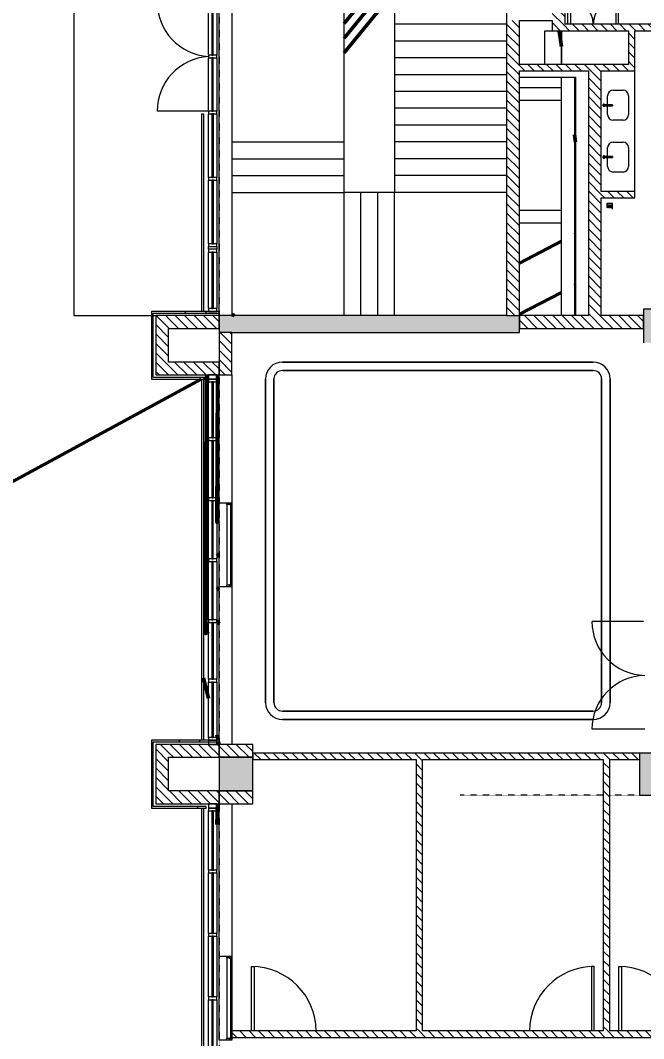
# Model space of a CAD drawing. Header units: millimetres. Extents: x -106145 to 154907, y -84585 to 152038.
# Drawn here: x -18156 to -7036, y 5014 to 23190 of the extents above; entities that cross this region are included whole.
import ezdxf

# ---------------------------------------------------------------- set-up
doc = ezdxf.new("R2010")
doc.units = ezdxf.units.MM
for name, pattern in [('Cut Out Line', [2, 1, -1]), ('Cut Out Line _2_', [2, 1, -1]), ('Overhead', [3.96875, 2.38125, -1.5875])]:
    doc.linetypes.add(name, pattern=pattern)
for name, color, linetype, lineweight in [('A-ANNO-DIMS', 211, 'Continuous', 9), ('A-ANNO-DIMS-300', 211, 'Continuous', 9), ('A-DETL', 90, 'Continuous', 5), ('A-DETL-MBND', 5, 'Continuous', 5), ('A-DOOR', 31, 'Continuous', 5), ('A-FLOR', 192, 'Continuous', 5), ('A-GLAZ', 151, 'Continuous', 5), ('A-GLAZ-CURT', 52, 'Continuous', 5), ('A-GLAZ-CWMG', 51, 'Continuous', 5), ('A-WALL', 113, 'Continuous', 5), ('A-WALL-PATT', 111, 'Continuous', 5), ('C-TOPO-MAJR', 7, 'Continuous', 50), ('P-SANR-FIXT', 6, 'Continuous', 5), ('S-COLS', 52, 'Continuous', 5), ('S-STRS', 31, 'Continuous', 5)]:
    doc.layers.add(name, color=color, linetype=linetype, lineweight=lineweight)
doc.styles.add('RomanS', font='romans__.ttf', dxfattribs={"width": 0.8, "height": 1200})
doc.dimstyles.new('Diagonal_-_4_mm_RomanS_1', dxfattribs={"dimscale": 304.8, "dimtxt": 1219.023462, "dimasz": 1.476378, "dimexe": 0.984252, "dimexo": 0.0625, "dimgap": 0.19685, "dimtad": 1, "dimdec": 0, "dimzin": 0, "dimdsep": 46, "dimtxsty": 'RomanS', "dimblk1": 'OBLIQUE', "dimblk2": 'OBLIQUE', "dimsah": 1, "dimcen": 0.09, "dimdle": 2.362205, "dimazin": 0, "dimtfac": 1, "dimtdec": 4, "dimtix": 1, "dimtmove": 1, "dimatfit": 3, "dimfxl": 2.362205, "dimfxlon": 1, "dimtvp": 1, "dimtolj": 1, "dimtzin": 0, "dimarcsym": 2})
pattern_1 = [(315, (0, 0), (84.18955, 84.18955), [])]
pattern_2 = [(45, (0, 0), (-754.34, 754.34), []), (45, (0, 1143), (-754.34, 754.34), [])]

# ---------------------------------------------------------------- blocks, each defined once
blk = doc.blocks.new('M_Concrete-Rectangular-Column - 750 x 750-3585654-Site Plan')
at = {"layer": 'S-COLS'}
blk.add_hatch(color=256, dxfattribs=at).paths.add_polyline_path([(-375, 375), (-375, -375), (375, -375), (375, 375), (-130, 375)], flags=0)
at = {"layer": 'S-COLS', "color": 41}
for p, q in [((375, 375), (-375, 375)), ((-375, 375), (-375, -375)), ((375, -375), (375, 375)), ((-375, -375), (375, -375))]:
    blk.add_line(p, q, dxfattribs=at)
blk = doc.blocks.new('M_Door-Passage-Double-Flush - SHD 1_0-11714148-Site Plan')
at = {"layer": 'A-DOOR', "color": 121, "lineweight": 9}
for p, q in [((-450, -63.85), (-450, -513.85)), ((-405, -513.85), (-405, -63.85)), ((405, -513.85), (405, -63.85)), ((450, -63.85), (450, -513.85)), ((-450, -513.85), (-405, -513.85)), ((450, -513.85), (405, -513.85))]:
    blk.add_line(p, q, dxfattribs=at)
at = {"layer": 'A-DOOR', "color": 41}
for centre, start, end in [((-450, -63.85), 270, 360), ((450, -63.85), 180, 270)]:
    blk.add_arc(centre, 450, start, end, dxfattribs=at)
blk = doc.blocks.new('System Panel - Glazed-11325295-Site Plan')
at = {"layer": 'A-GLAZ-CURT', "color": 133, "lineweight": 9}
for p, q in [((567, 13), (-567, 13)), ((-567, 13), (-567, -13)), ((567, -13), (567, 13)), ((-567, -13), (567, -13))]:
    blk.add_line(p, q, dxfattribs=at)
blk = doc.blocks.new('Rectangular Mullion - 50 x 150mm-10192814-Site Plan')
at = {"layer": 'A-GLAZ-CWMG', "color": 53, "lineweight": 18}
for p, q in [((-50, 75), (0, 75)), ((-50, -75), (-50, 75)), ((0, 75), (0, -75)), ((0, -75), (-50, -75))]:
    blk.add_line(p, q, dxfattribs=at)
blk = doc.blocks.new('Rectangular Mullion - 50 x 150mm-11325204-Site Plan')
at = {"layer": 'A-GLAZ-CWMG', "color": 253}
for p, q in [((-14801, 20512), (-14801, 21520)), ((-14651, 21520), (-14651, 20512))]:
    blk.add_line(p, q, dxfattribs=at)
blk = doc.blocks.new('Rectangular Mullion - 50 x 150mm-10192811-Site Plan')
at = {"layer": 'A-GLAZ-CWMG', "color": 53, "lineweight": 18}
for p, q in [((-25, 75), (25, 75)), ((-25, -75), (-25, 75)), ((25, 75), (25, -75)), ((25, -75), (-25, -75))]:
    blk.add_line(p, q, dxfattribs=at)
blk = doc.blocks.new('Rectangular Mullion - 50 x 150mm-11325240-Site Plan')
at = {"layer": 'A-GLAZ-CWMG', "color": 253}
for p, q in [((-14801, 20387), (-14801, 20512)), ((-14651, 20512), (-14651, 20387))]:
    blk.add_line(p, q, dxfattribs=at)
blk = doc.blocks.new('M_Door-Curtain-Wall-Double-Storefront1 - FGD2 - FIRE GLASS DOOR AS_ FACADE-12339953-Site Plan')
at = {"layer": 'A-DOOR', "color": 253}
for p, q in [((-975, -75), (-975, -990.55)), ((975, -75), (975, -990.55))]:
    blk.add_line(p, q, dxfattribs=at)
for centre, start, end in [((-975, -15.55), 270, 356.476934), ((975, -15.55), 183.523066, 270)]:
    blk.add_arc(centre, 975, start, end, dxfattribs=at)
blk = doc.blocks.new('System Panel - Glazed-11325296-Site Plan')
at = {"layer": 'A-GLAZ-CURT', "color": 133, "lineweight": 9}
for p, q in [((475, 12.5), (-475, 12.5)), ((-475, 12.5), (-475, -12.5)), ((475, -12.5), (475, 12.5)), ((-475, -12.5), (475, -12.5))]:
    blk.add_line(p, q, dxfattribs=at)
blk = doc.blocks.new('Rectangular Mullion - 50 x 150mm-11325238-Site Plan')
at = {"layer": 'A-GLAZ-CWMG', "color": 253}
for p, q in [((-14801, 22570), (-14801, 23520)), ((-14651, 23520), (-14651, 22570))]:
    blk.add_line(p, q, dxfattribs=at)
blk = doc.blocks.new('Rectangular Mullion - 50 x 150mm-V58-Site Plan')
at = {"layer": 'A-GLAZ-CWMG', "color": 53, "lineweight": 18}
for p, q in [((0, 75), (-50, 75)), ((-50, 75), (-50, -75)), ((0, -75), (0, 75)), ((-50, -75), (0, -75))]:
    blk.add_line(p, q, dxfattribs=at)
blk = doc.blocks.new('M_Door-Passage-Small Slit Vision Panel_Type B - 1_25_Type B-13938696-Site Plan')
at = {"layer": 'A-DOOR', "color": 41}
for p, q in [((-514.125, -63.85), (-514.125, -71.85)), ((-454.125, -71.85), (-514.125, -71.85)), ((-454.125, -71.85), (-454.125, -63.85))]:
    blk.add_line(p, q, dxfattribs=at)
at = {"layer": 'A-DOOR', "color": 121, "lineweight": 9}
for p, q in [((530, -1213.85), (530, -63.85)), ((575, -63.85), (575, -1213.85)), ((575, -1213.85), (530, -1213.85))]:
    blk.add_line(p, q, dxfattribs=at)
at = {"layer": 'A-DOOR', "color": 41}
blk.add_arc((575, -63.85), 1150, 180, 270, dxfattribs=at)
blk = doc.blocks.new('M_Door-Passage-Small Slit Vision Panel_Type B - 1_25_Type B-13938695-Site Plan')
at = {"layer": 'A-DOOR', "color": 121, "lineweight": 9}
for p, q in [((575, 1213.85), (530, 1213.85)), ((530, 1213.85), (530, 63.85)), ((575, 63.85), (575, 1213.85))]:
    blk.add_line(p, q, dxfattribs=at)
at = {"layer": 'A-DOOR', "color": 41}
for p, q in [((-514.125, 71.85), (-514.125, 63.85)), ((-514.125, 71.85), (-454.125, 71.85)), ((-454.125, 63.85), (-454.125, 71.85))]:
    blk.add_line(p, q, dxfattribs=at)
blk.add_arc((575, 63.85), 1150, 90, 180, dxfattribs=at)
blk = doc.blocks.new('M_Door-Curtain-Wall-Double-Storefront1 - M_Door-Curtain-Wall-Double-Storefront-14212920-Site Plan')
at = {"layer": 'A-DOOR', "color": 41}
for p, q in [((-963, -58), (-963, -978)), ((963, -37), (963, -978))]:
    blk.add_line(p, q, dxfattribs=at)
for centre, start, end in [((-963, -16), 270, 358.6823), ((963, -16), 181.3177, 270)]:
    blk.add_arc(centre, 963, start, end, dxfattribs=at)
blk = doc.blocks.new('M_Window-Fixed - 1050X1500-9149708-Site Plan')
at = {"layer": 'A-GLAZ', "color": 41}
for p, q in [((-750, 115), (750, 115)), ((-718.25, 26.1), (718.25, 26.1)), ((711.9, 115), (-711.9, 115)), ((750, -115), (-750, -115))]:
    blk.add_line(p, q, dxfattribs=at)
at = {"layer": 'A-GLAZ', "color": 121, "lineweight": 9}
for p, q in [((-750, -115), (-750, 115)), ((-711.9, 115), (-750, 115)), ((-718.25, 26.1), (-750, 26.1)), ((-737.3, 115), (-737.3, 70.55)), ((-737.3, 70.55), (-718.25, 70.55)), ((-711.9, 70.55), (-718.25, 70.55)), ((-718.25, 70.55), (-718.25, 26.1)), ((-711.9, 115), (-711.9, 70.55)), ((711.9, 92.775), (-711.9, 92.775)), ((711.9, 115), (711.9, 70.55)), ((750, 115), (711.9, 115)), ((711.9, 70.55), (718.25, 70.55)), ((718.25, 70.55), (718.25, 26.1)), ((737.3, 70.55), (718.25, 70.55)), ((750, 26.1), (718.25, 26.1)), ((737.3, 115), (737.3, 70.55)), ((750, 115), (750, -115))]:
    blk.add_line(p, q, dxfattribs=at)
blk = doc.blocks.new('M_Window-Fixed - 1050X1500-V65-Site Plan')
at = {"layer": 'A-GLAZ', "color": 41}
for p, q in [((-750, 115), (750, 115)), ((-718, 26), (718, 26)), ((712, 115), (-712, 115)), ((750, -115), (-750, -115))]:
    blk.add_line(p, q, dxfattribs=at)
at = {"layer": 'A-GLAZ', "color": 121, "lineweight": 9}
for p, q in [((-750, -115), (-750, 115)), ((-712, 115), (-750, 115)), ((-718, 26), (-750, 26)), ((-737, 115), (-737, 71)), ((-737, 71), (-718, 71)), ((-712, 71), (-718, 71)), ((-718, 71), (-718, 26)), ((-712, 115), (-712, 71)), ((712, 93), (-712, 93)), ((712, 115), (712, 71)), ((750, 115), (712, 115)), ((712, 71), (718, 71)), ((718, 71), (718, 26)), ((737, 71), (718, 71)), ((750, 26), (718, 26)), ((737, 115), (737, 71)), ((750, 115), (750, -115))]:
    blk.add_line(p, q, dxfattribs=at)
blk = doc.blocks.new('TAPWARE_boiling-chilled_water_unit - HYTP-029-V57-Site Plan')
at = {"layer": 'P-SANR-FIXT', "color": 41}
for p, q in [((-10, -350), (10, -350)), ((0, -480), (0, -520)), ((0, -520), (0, -480))]:
    blk.add_line(p, q, dxfattribs=at)
for start, end in [(90, 270), (180, 195.3487), (225, 240.3487), (270, 90), (0, 45)]:
    blk.add_arc((0, -500), 20, start, end, dxfattribs=at)
for points in [[(-10, -350), (-10, -362), (-10, -385), (-10, -419), (-10, -453), (-10, -473), (-10, -483)], [(10, -483), (10, -473), (10, -453), (10, -419), (10, -385), (10, -362), (10, -350)], [(-10, -483), (-9, -482), (-8, -481), (-6, -481)], [(2, -480), (4, -480), (6, -481), (9, -482), (10, -483)]]:
    blk.add_open_spline(points, degree=3, dxfattribs=at)
blk = doc.blocks.new('glazing frame7 - glazing frame-10207505-Site Plan')
at = {"layer": 'A-GLAZ', "color": 53, "lineweight": 18}
for p, q in [((-14651, 5205), (-14801, 5205)), ((-14801, 5205), (-14801, 5130)), ((-14801, 5130), (-14651, 5130)), ((-14651, 5130), (-14651, 5205)), ((-14651, -1660), (-14801, -1660)), ((-14801, -1660), (-14801, -1735)), ((-14801, -1735), (-14651, -1735)), ((-14651, -1735), (-14651, -1660))]:
    blk.add_line(p, q, dxfattribs=at)
blk = doc.blocks.new('glazing frame8 - glazing frame-10207620-Site Plan')
at = {"layer": 'A-GLAZ', "color": 53, "lineweight": 18}
for p, q in [((-14651, 12860), (-14801, 12860)), ((-14801, 12860), (-14801, 12785)), ((-14801, 12785), (-14651, 12785)), ((-14651, 12785), (-14651, 12860)), ((-14651, 6340), (-14801, 6340)), ((-14801, 6340), (-14801, 6265)), ((-14801, 6265), (-14651, 6265)), ((-14651, 6265), (-14651, 6340))]:
    blk.add_line(p, q, dxfattribs=at)
blk = doc.blocks.new('System Panel - Glazed-V76-Site Plan')
at = {"layer": 'A-GLAZ-CURT', "color": 133, "lineweight": 9}
for p, q in [((520, 12.5), (-520, 12.5)), ((-520, 12.5), (-520, -12.5)), ((520, -12.5), (520, 12.5)), ((-520, -12.5), (520, -12.5))]:
    blk.add_line(p, q, dxfattribs=at)
blk = doc.blocks.new('System Panel - Glazed-11325046-Site Plan')
at = {"layer": 'A-GLAZ-CURT', "color": 133, "lineweight": 9}
for p, q in [((541, 13), (-541, 13)), ((-541, 13), (-541, -13)), ((541, -13), (541, 13)), ((-541, -13), (541, -13))]:
    blk.add_line(p, q, dxfattribs=at)
blk = doc.blocks.new('System Panel - Glazed-11325047-Site Plan')
at = {"layer": 'A-GLAZ-CURT', "color": 133, "lineweight": 9}
for p, q in [((529, 13), (-529, 13)), ((-529, 13), (-529, -13)), ((529, -13), (529, 13)), ((-529, -13), (529, -13))]:
    blk.add_line(p, q, dxfattribs=at)
blk = doc.blocks.new('Rectangular Mullion - 50 x 150mm-V77-Site Plan')
at = {"layer": 'A-GLAZ-CWMG', "color": 53, "lineweight": 18}
for p, q in [((-50, 75), (0, 75)), ((-50, -75), (-50, 75)), ((0, 75), (0, -75)), ((0, -75), (-50, -75))]:
    blk.add_line(p, q, dxfattribs=at)
blk = doc.blocks.new('Rectangular Mullion - 50 x 150mm-10195707-Site Plan')
at = {"layer": 'A-GLAZ-CWMG', "color": 253}
for p, q in [((25199, 55940), (25199, 56980)), ((25349, 56980), (25349, 55940))]:
    blk.add_line(p, q, dxfattribs=at)
blk = doc.blocks.new('Rectangular Mullion - 50 x 150mm-11324987-Site Plan')
at = {"layer": 'A-GLAZ-CWMG', "color": 253}
for p, q in [((-14801, 5758), (-14801, 6840)), ((-14651, 6840), (-14651, 5758))]:
    blk.add_line(p, q, dxfattribs=at)
blk = doc.blocks.new('Rectangular Mullion - 50 x 150mm-11325002-Site Plan')
at = {"layer": 'A-GLAZ-CWMG', "color": 253}
for p, q in [((-14801, 8023), (-14801, 9080)), ((-14651, 9080), (-14651, 8023))]:
    blk.add_line(p, q, dxfattribs=at)
blk = doc.blocks.new('Rectangular Mullion - 50 x 150mm-V78-Site Plan')
at = {"layer": 'A-GLAZ-CWMG', "color": 53, "lineweight": 18}
for p, q in [((-25, 75), (25, 75)), ((-25, -75), (-25, 75)), ((25, 75), (25, -75)), ((25, -75), (-25, -75))]:
    blk.add_line(p, q, dxfattribs=at)
blk = doc.blocks.new('System Panel - Glazed-11325145-Site Plan')
at = {"layer": 'A-GLAZ-CURT', "color": 133, "lineweight": 9}
for p, q in [((494, 13), (-494, 13)), ((-494, 13), (-494, -13)), ((494, -13), (494, 13)), ((-494, -13), (494, -13))]:
    blk.add_line(p, q, dxfattribs=at)
blk = doc.blocks.new('System Panel - Glazed-11325146-Site Plan')
at = {"layer": 'A-GLAZ-CURT', "color": 133, "lineweight": 9}
for p, q in [((506, 13), (-506, 13)), ((-506, 13), (-506, -13)), ((506, -13), (506, 13)), ((-506, -13), (506, -13))]:
    blk.add_line(p, q, dxfattribs=at)
blk = doc.blocks.new('System Panel - Glazed-11325147-Site Plan')
at = {"layer": 'A-GLAZ-CURT', "color": 133, "lineweight": 9}
for p, q in [((510, 13), (-510, 13)), ((-510, 13), (-510, -13)), ((510, -13), (510, 13)), ((-510, -13), (510, -13))]:
    blk.add_line(p, q, dxfattribs=at)
blk = doc.blocks.new('System Panel - Glazed-11325148-Site Plan')
at = {"layer": 'A-GLAZ-CURT', "color": 133, "lineweight": 9}
for p, q in [((498, 13), (-498, 13)), ((-498, 13), (-498, -13)), ((498, -13), (498, 13)), ((-498, -13), (498, -13))]:
    blk.add_line(p, q, dxfattribs=at)
blk = doc.blocks.new('Rectangular Mullion - 50 x 150mm-11325117-Site Plan')
at = {"layer": 'A-GLAZ-CWMG', "color": 253}
for p, q in [((-14801, 10390), (-14801, 11378)), ((-14651, 11378), (-14651, 10390))]:
    blk.add_line(p, q, dxfattribs=at)
blk = doc.blocks.new('Rectangular Mullion - 50 x 150mm-11325120-Site Plan')
at = {"layer": 'A-GLAZ-CWMG', "color": 253}
for p, q in [((-14801, 11428), (-14801, 12440)), ((-14651, 12440), (-14651, 11428))]:
    blk.add_line(p, q, dxfattribs=at)
blk = doc.blocks.new('Rectangular Mullion - 50 x 150mm-11325100-Site Plan')
at = {"layer": 'A-GLAZ-CWMG', "color": 253}
for p, q in [((-14801, 14670), (-14801, 15690)), ((-14651, 15690), (-14651, 14670))]:
    blk.add_line(p, q, dxfattribs=at)
blk = doc.blocks.new('Rectangular Mullion - 50 x 150mm-11325103-Site Plan')
at = {"layer": 'A-GLAZ-CWMG', "color": 253}
for p, q in [((-14801, 15740), (-14801, 16735)), ((-14651, 16735), (-14651, 15740))]:
    blk.add_line(p, q, dxfattribs=at)
blk = doc.blocks.new('System Panel - Glazed-11325297-Site Plan')
at = {"layer": 'A-GLAZ-CURT', "color": 133, "lineweight": 9}
for p, q in [((567, 13), (-567, 13)), ((-567, 13), (-567, -13)), ((567, -13), (567, 13)), ((-567, -13), (567, -13))]:
    blk.add_line(p, q, dxfattribs=at)
blk = doc.blocks.new('Rectangular Mullion - 50 x 150mm-11325244-Site Plan')
at = {"layer": 'A-GLAZ-CWMG', "color": 253}
for p, q in [((-14801, 19203), (-14801, 20337)), ((-14651, 20337), (-14651, 19203))]:
    blk.add_line(p, q, dxfattribs=at)
blk = doc.blocks.new('Rectangular Mullion - 50 x 150mm-16189982-Site Plan')
at = {"layer": 'A-GLAZ-CWMG', "color": 253}
for p, q in [((-14801, 19103), (-14801, 19153)), ((-14651, 19153), (-14651, 19103))]:
    blk.add_line(p, q, dxfattribs=at)
blk = doc.blocks.new('Floor trap face - FD_100x100_-13466426-Site Plan')
at = {"layer": 'P-SANR-FIXT', "color": 41}
for p, q in [((-25, 28), (-25, 34)), ((25, 28), (-25, 28)), ((-25, 6), (-25, 17)), ((-25, 17), (25, 17)), ((25, 6), (-25, 6)), ((-24, 39), (25, 39)), ((50, 50), (-22, 50)), ((25, 39), (25, 28)), ((25, 17), (25, 6)), ((50, -50), (50, 50)), ((-48, -50), (50, -50)), ((-25, -17), (-25, -6)), ((-25, -6), (25, -6)), ((25, -17), (-25, -17)), ((-25, -39), (-25, -28)), ((-25, -28), (25, -28)), ((25, -39), (-25, -39)), ((25, -6), (25, -17)), ((25, -28), (25, -39))]:
    blk.add_line(p, q, dxfattribs=at)
blk = doc.blocks.new('System Panel - Glazed-16192602-Site Plan')
at = {"layer": 'A-GLAZ-CURT', "color": 133, "lineweight": 9}
for p, q in [((504, 13), (-504, 13)), ((-504, 13), (-504, -13)), ((504, -13), (504, 13)), ((-504, -13), (504, -13))]:
    blk.add_line(p, q, dxfattribs=at)
blk = doc.blocks.new('Rectangular Mullion - 50 x 150mm-16192598-Site Plan')
at = {"layer": 'A-GLAZ-CWMG', "color": 253}
for p, q in [((-14801, 18045), (-14801, 19053)), ((-14651, 19053), (-14651, 18045))]:
    blk.add_line(p, q, dxfattribs=at)
blk = doc.blocks.new('MM-HOSPITAL A _ B BLOCK-2022_11_05_CENTRAL_rvt-1-Site Plan')
at = {"layer": 'A-WALL-PATT'}
h = blk.add_hatch(dxfattribs=at)
h.set_pattern_fill('FP_19', color=90, style=0, pattern_type=2)
h.set_pattern_definition(pattern_1)
h.paths.add_polyline_path([(-8436, 23120), (-8436, 25619), (-8666, 25619), (-8666, 23120), (-8595, 23120)], flags=0)
h = blk.add_hatch(dxfattribs=at)
h.set_pattern_fill('FP_19', color=90, style=0, pattern_type=2)
h.set_pattern_definition(pattern_1)
h.paths.add_polyline_path([(-9251, 17920), (-9251, 23190), (-9481, 23190), (-9481, 17920)], flags=0)
h = blk.add_hatch(dxfattribs=at)
h.set_pattern_fill('FP_19', color=90, style=0, pattern_type=2)
h.set_pattern_definition(pattern_1)
h.paths.add_polyline_path([(-4394, 23005), (-3361, 23005), (-3361, 23120), (-4481, 23120), (-4481, 23005)], flags=0)
h.paths.add_polyline_path([(-4596, 23005), (-4596, 23120), (-8666, 23120), (-8666, 23005), (-5444, 23005)], flags=0)
h = blk.add_hatch(dxfattribs=at)
h.set_pattern_fill('FP_19', color=90, style=0, pattern_type=2)
h.set_pattern_definition(pattern_1)
h.paths.add_polyline_path([(-7306, 22405), (-7191, 22405), (-7191, 23005), (-7306, 23005), (-7306, 22964)], flags=0)
h = blk.add_hatch(dxfattribs=at)
h.set_pattern_fill('FP_19', color=90, style=0, pattern_type=2)
h.set_pattern_definition(pattern_1)
h.paths.add_polyline_path([(-7791, 22290), (-7191, 22290), (-7191, 22405), (-9251, 22405), (-9251, 22290), (-8021, 22290)], flags=0)
h = blk.add_hatch(dxfattribs=at)
h.set_pattern_fill('FP_19', color=90, style=0, pattern_type=2)
h.set_pattern_definition(pattern_1)
h.paths.add_polyline_path([(-8021, 17920), (-7791, 17920), (-7791, 22290), (-8021, 22290), (-8021, 18354)], flags=0)
h = blk.add_hatch(dxfattribs=at)
h.set_pattern_fill('FP_19', color=90, style=0, pattern_type=2)
h.set_pattern_definition(pattern_1)
h.paths.add_polyline_path([(-7191, 20020), (-7191, 20135), (-7791, 20135), (-7791, 20020), (-7544, 20020)], flags=0)
h = blk.add_hatch(dxfattribs=at)
h.set_pattern_fill('FP_20', color=41, style=0, pattern_type=2)
h.set_pattern_definition(pattern_2)
h.paths.add_polyline_path([(-15816, 16785), (-15786, 16785), (-15786, 17995), (-15816, 17995), (-15816, 17432)], flags=0)
h = blk.add_hatch(dxfattribs=at)
h.set_pattern_fill('FP_20', color=41, style=0, pattern_type=2)
h.set_pattern_definition(pattern_2)
h.paths.add_polyline_path([(-14896, 17965), (-14611, 17965), (-14611, 17995), (-15786, 17995), (-15786, 17965)], flags=0)
h = blk.add_hatch(dxfattribs=at)
h.set_pattern_fill('FP_19', color=90, style=0, pattern_type=2)
h.set_pattern_definition(pattern_1)
h.paths.add_polyline_path([(-15741, 16860), (-15511, 16860), (-15511, 17920), (-15741, 17920), (-15741, 17432)], flags=0)
h = blk.add_hatch(dxfattribs=at)
h.set_pattern_fill('FP_19', color=90, style=0, pattern_type=2)
h.set_pattern_definition(pattern_1)
h.paths.add_polyline_path([(-14611, 17690), (-14611, 17920), (-15511, 17920), (-15511, 17690), (-14896, 17690)], flags=0)
blk.add_hatch(color=254, dxfattribs=at).paths.add_polyline_path([(-13846, 17620), (-9251, 17620), (-9251, 17920), (-14611, 17920), (-14611, 17620), (-14381, 17620)], flags=0)
h = blk.add_hatch(dxfattribs=at)
h.set_pattern_fill('FP_19', color=90, style=0, pattern_type=2)
h.set_pattern_definition(pattern_1)
h.paths.add_polyline_path([(-9251, 17690), (-7036, 17690), (-7036, 17920), (-9251, 17920)], flags=0)
h = blk.add_hatch(dxfattribs=at)
h.set_pattern_fill('FP_19', color=90, style=0, pattern_type=2)
h.set_pattern_definition(pattern_1)
h.paths.add_polyline_path([(-14611, 16860), (-14381, 16860), (-14381, 17620), (-14611, 17620), (-14611, 17432)], flags=0)
h = blk.add_hatch(dxfattribs=at)
h.set_pattern_fill('FP_19', color=90, style=0, pattern_type=2)
h.set_pattern_definition(pattern_1)
h.paths.add_polyline_path([(-15511, 16860), (-14611, 16860), (-14611, 17090), (-15511, 17090)], flags=0)
h = blk.add_hatch(dxfattribs=at)
h.set_pattern_fill('FP_20', color=41, style=0, pattern_type=2)
h.set_pattern_definition(pattern_2)
h.paths.add_polyline_path([(-15786, 16785), (-14841, 16785), (-14841, 16815), (-15786, 16815)], flags=0)
h = blk.add_hatch(dxfattribs=at)
h.set_pattern_fill('FP_20', color=41, style=0, pattern_type=2)
h.set_pattern_definition(pattern_2)
h.paths.add_polyline_path([(-15816, 9130), (-15786, 9130), (-15786, 10340), (-15816, 10340), (-15816, 10056)], flags=0)
h = blk.add_hatch(dxfattribs=at)
h.set_pattern_fill('FP_20', color=41, style=0, pattern_type=2)
h.set_pattern_definition(pattern_2)
h.paths.add_polyline_path([(-15786, 10310), (-14611, 10310), (-14611, 10340), (-15786, 10340)], flags=0)
h = blk.add_hatch(dxfattribs=at)
h.set_pattern_fill('FP_19', color=90, style=0, pattern_type=2)
h.set_pattern_definition(pattern_1)
h.paths.add_polyline_path([(-15741, 9205), (-15511, 9205), (-15511, 10265), (-15741, 10265), (-15741, 10056)], flags=0)
h = blk.add_hatch(dxfattribs=at)
h.set_pattern_fill('FP_19', color=90, style=0, pattern_type=2)
h.set_pattern_definition(pattern_1)
h.paths.add_polyline_path([(-15511, 10035), (-14611, 10035), (-14611, 10265), (-15511, 10265), (-15511, 10056)], flags=0)
h = blk.add_hatch(dxfattribs=at)
h.set_pattern_fill('FP_19', color=90, style=0, pattern_type=2)
h.set_pattern_definition(pattern_1)
h.paths.add_polyline_path([(-14011, 10035), (-14011, 10265), (-14611, 10265), (-14611, 10035)], flags=0)
h = blk.add_hatch(dxfattribs=at)
h.set_pattern_fill('FP_19', color=90, style=0, pattern_type=2)
h.set_pattern_definition(pattern_1)
h.paths.add_polyline_path([(-7111, 9995), (-7111, 10110), (-14011, 10110), (-14011, 9995), (-7544, 9995)], flags=0)
h = blk.add_hatch(dxfattribs=at)
h.set_pattern_fill('FP_19', color=90, style=0, pattern_type=2)
h.set_pattern_definition(pattern_1)
h.paths.add_polyline_path([(-10981, 5150), (-10981, 9995), (-11096, 9995), (-11096, 5150)], flags=0)
h = blk.add_hatch(dxfattribs=at)
h.set_pattern_fill('FP_19', color=90, style=0, pattern_type=2)
h.set_pattern_definition(pattern_1)
h.paths.add_polyline_path([(-7712, 5150), (-7641, 5150), (-7641, 9995), (-7756, 9995), (-7756, 5150)], flags=0)
h = blk.add_hatch(dxfattribs=at)
h.set_pattern_fill('FP_19', color=90, style=0, pattern_type=2)
h.set_pattern_definition(pattern_1)
h.paths.add_polyline_path([(-15511, 9205), (-14611, 9205), (-14611, 9435), (-15511, 9435)], flags=0)
h = blk.add_hatch(dxfattribs=at)
h.set_pattern_fill('FP_19', color=90, style=0, pattern_type=2)
h.set_pattern_definition(pattern_1)
h.paths.add_polyline_path([(-14011, 9205), (-14011, 9435), (-14611, 9435), (-14611, 9205)], flags=0)
h = blk.add_hatch(dxfattribs=at)
h.set_pattern_fill('FP_20', color=41, style=0, pattern_type=2)
h.set_pattern_definition(pattern_2)
h.paths.add_polyline_path([(-15786, 9130), (-14841, 9130), (-14841, 9160), (-15786, 9160)], flags=0)
h = blk.add_hatch(dxfattribs=at)
h.set_pattern_fill('FP_19', color=90, style=0, pattern_type=2)
h.set_pattern_definition(pattern_1)
h.paths.add_polyline_path([(5789, 5035), (5789, 5150), (-14381, 5150), (-14381, 5035), (5058, 5035)], flags=0)
at = {"layer": 'S-COLS'}
for points in [[(-7036, 17435), (-6436, 17435), (-6436, 18035), (-7036, 18035)], [(-14011, 9435), (-14011, 10035), (-14611, 10035), (-14611, 9435)]]:
    blk.add_hatch(color=256, dxfattribs=at).paths.add_polyline_path(points, flags=0)
at = {"layer": 'A-DETL', "linetype": 'Cut Out Line'}
for p, q in [((-8801, 22405), (-8801, 23005)), ((-8801, 23005), (-8666, 23005)), ((-8501, 22405), (-8501, 23005)), ((-7756, 9360), (-10311, 9360)), ((-7111, 9360), (-7641, 9360))]:
    blk.add_line(p, q, dxfattribs=at)
at = {"layer": 'A-DETL-MBND', "color": 253}
blk.add_line((-14644, 15885), (-14611, 15885), dxfattribs=at)
at = {"layer": 'A-FLOR', "color": 253}
for p, q in [((-17201, 25620), (-17201, 17920)), ((-17201, 17920), (-15816, 17920)), ((-15786, 17920), (-15741, 17920)), ((-15511, 10265), (-15741, 10265))]:
    blk.add_line(p, q, dxfattribs=at)
at = {"layer": 'A-FLOR', "color": 41}
for p, q in [((-8801, 22405), (-8801, 23005)), ((-8801, 23005), (-8666, 23005)), ((-8501, 23005), (-8501, 22405)), ((-7191, 20135), (-7191, 22290)), ((-9251, 22175), (-8251, 22175)), ((-8251, 22175), (-8251, 17920)), ((-7679, 21685), (-7679, 21843)), ((-7579, 21943), (-7404, 21943)), ((-7304, 21843), (-7304, 21508)), ((-7679, 21508), (-7679, 21665)), ((-7404, 21408), (-7579, 21408)), ((-7679, 20760), (-7679, 20918)), ((-7579, 21018), (-7404, 21018)), ((-7304, 20918), (-7304, 20583)), ((-7679, 20583), (-7679, 20740)), ((-7404, 20483), (-7579, 20483)), ((-7936, 17090), (-13481, 17090)), ((-13481, 17090), (-7936, 17090)), ((-13481, 16940), (-7936, 16940)), ((-7936, 16940), (-13481, 16940)), ((-13781, 16790), (-13781, 11010)), ((-13781, 11010), (-13781, 16790)), ((-13631, 11010), (-13631, 16790)), ((-13631, 16790), (-13631, 11010)), ((-7786, 16790), (-7786, 11010)), ((-7786, 11010), (-7786, 16790)), ((-7636, 11010), (-7636, 16790)), ((-7636, 16790), (-7636, 11010)), ((-7936, 10860), (-13481, 10860)), ((-13481, 10860), (-7936, 10860)), ((-13481, 10710), (-7936, 10710)), ((-7936, 10710), (-13481, 10710))]:
    blk.add_line(p, q, dxfattribs=at)
for centre, radius, start, end in [((-7579, 21843), 100, 90, 180), ((-7404, 21843), 100, 360, 90), ((-7579, 21508), 100, 180, 270), ((-7404, 21508), 100, 270, 360), ((-7579, 20918), 100, 90, 180), ((-7404, 20918), 100, 360, 90), ((-7579, 20583), 100, 180, 270), ((-7404, 20583), 100, 270, 360), ((-13481, 16790), 300, 90, 180), ((-13481, 16790), 300, 90, 180), ((-7936, 16790), 300, 360, 90), ((-7936, 16790), 300, 360, 90), ((-13481, 16790), 150, 90, 180), ((-13481, 16790), 150, 90, 180), ((-7936, 16790), 150, 0, 90), ((-7936, 16790), 150, 0, 90), ((-13481, 11010), 300, 180, 270), ((-13481, 11010), 300, 180, 270), ((-13481, 11010), 150, 180, 270), ((-13481, 11010), 150, 180, 270), ((-7936, 11010), 300, 270, 360), ((-7936, 11010), 150, 270, 360), ((-7936, 11010), 300, 270, 360), ((-7936, 11010), 150, 270, 360)]:
    blk.add_arc(centre, radius, start, end, dxfattribs=at)
at = {"layer": 'A-WALL', "color": 41}
for p, q in [((-14611, 17995), (-14611, 25620)), ((-14381, 25620), (-14381, 17920)), ((-8501, 22405), (-8501, 23005)), ((-8501, 17920), (-8501, 22175)), ((-8271, 22175), (-8271, 17920)), ((-9251, 21990), (-8501, 21990)), ((-8501, 21760), (-9251, 21760)), ((-9251, 19800), (-8501, 19800)), ((-8501, 19570), (-9251, 19570)), ((-14611, 17920), (-14611, 17965)), ((-9481, 17920), (-9251, 17920)), ((-14381, 17620), (-14611, 17620)), ((-14611, 14578), (-14611, 16860)), ((-14381, 16860), (-14381, 14578)), ((-14611, 10340), (-14611, 13078)), ((-14381, 13078), (-14381, 10265)), ((-14611, 10265), (-14611, 10310)), ((-14011, 10035), (-14011, 9995)), ((-14611, 6485), (-14611, 9205)), ((-14381, 9205), (-14381, 6485))]:
    blk.add_line(p, q, dxfattribs=at)
at = {"layer": 'A-WALL', "color": 61, "lineweight": 18}
for p, q in [((-8436, 23120), (-8436, 25619)), ((-9481, 23420), (-9481, 23190)), ((-9481, 23190), (-9481, 17920)), ((-9251, 23190), (-8666, 23190)), ((-9251, 22405), (-9251, 23190)), ((-8666, 23190), (-8666, 23120)), ((-8666, 23120), (-8666, 23005)), ((-4596, 23120), (-8436, 23120)), ((-8666, 23005), (-7306, 23005)), ((-7306, 23005), (-7306, 22405)), ((-7191, 23005), (-5841, 23005)), ((-7191, 22405), (-7191, 23005)), ((-7306, 22405), (-9251, 22405)), ((-7191, 22290), (-7191, 22405)), ((-9251, 17920), (-9251, 22290)), ((-9251, 22290), (-8021, 22290)), ((-8021, 22290), (-8021, 17920)), ((-7791, 22290), (-7191, 22290)), ((-7791, 20135), (-7791, 22290)), ((-7191, 20135), (-7791, 20135)), ((-7791, 17920), (-7791, 20020)), ((-7791, 20020), (-7191, 20020)), ((-7191, 20020), (-7191, 20135)), ((-14611, 17965), (-14611, 17995)), ((-9481, 17920), (-14611, 17920)), ((-14611, 17920), (-14611, 17620)), ((-14611, 17690), (-14611, 17920)), ((-9251, 17620), (-9251, 17920)), ((-8021, 17920), (-9251, 17920)), ((-9251, 17920), (-9251, 17690)), ((-7036, 17920), (-7791, 17920)), ((-7036, 17690), (-7036, 17920)), ((-9251, 17690), (-7036, 17690)), ((-14611, 17620), (-14611, 16860)), ((-14381, 17620), (-9251, 17620)), ((-14381, 16860), (-14381, 17620)), ((-14611, 16860), (-14611, 17090)), ((-14611, 16860), (-14381, 16860)), ((-14611, 10310), (-14611, 10340)), ((-14611, 10035), (-14611, 10265)), ((-14011, 10265), (-14611, 10265)), ((-14611, 10265), (-14611, 10035)), ((-14011, 10035), (-14011, 10265)), ((-14611, 10035), (-14011, 10035)), ((-7111, 10110), (-14011, 10110)), ((-14011, 10110), (-14011, 10035)), ((-14011, 9995), (-11096, 9995)), ((-11096, 9995), (-11096, 5150)), ((-10981, 9995), (-7756, 9995)), ((-10981, 5150), (-10981, 9995)), ((-7756, 9995), (-7756, 5150)), ((-7641, 9995), (-7111, 9995)), ((-7641, 5150), (-7641, 9995)), ((-14611, 9205), (-14611, 9435)), ((-14011, 9435), (-14611, 9435)), ((-14611, 9435), (-14611, 9205)), ((-14011, 9205), (-14011, 9435)), ((-14611, 9205), (-14011, 9205)), ((-11096, 5150), (-14381, 5150)), ((-7756, 5150), (-10981, 5150)), ((-4411, 5150), (-7641, 5150)), ((-14381, 5035), (5789, 5035))]:
    blk.add_line(p, q, dxfattribs=at)
at = {"layer": 'A-WALL', "color": 253}
for p, q in [((-14916, 17995), (-14916, 21520)), ((-14916, 21520), (-14886, 21520)), ((-14886, 21520), (-14886, 17995)), ((-14916, 10340), (-14916, 16785)), ((-14886, 16785), (-14886, 10340)), ((-14916, 2340), (-14916, 9130)), ((-14886, 9130), (-14886, 2340))]:
    blk.add_line(p, q, dxfattribs=at)
at = {"layer": 'A-WALL', "color": 53, "lineweight": 18}
for p, q in [((-15816, 17995), (-15816, 16785)), ((-15786, 17995), (-15816, 17995)), ((-14611, 17995), (-15786, 17995)), ((-15786, 16815), (-15786, 17965)), ((-15786, 17965), (-14611, 17965)), ((-15741, 17920), (-15741, 16860)), ((-15511, 17920), (-15741, 17920)), ((-14611, 17920), (-15511, 17920)), ((-15511, 17690), (-14611, 17690)), ((-15511, 17090), (-15511, 17690)), ((-14611, 17090), (-15511, 17090)), ((-15816, 16785), (-15786, 16785)), ((-14841, 16815), (-15786, 16815)), ((-15786, 16785), (-14841, 16785)), ((-15741, 16860), (-15511, 16860)), ((-15511, 16860), (-14611, 16860)), ((-14841, 16785), (-14841, 16815)), ((-15816, 10340), (-15816, 9130)), ((-15786, 10340), (-15816, 10340)), ((-14611, 10340), (-15786, 10340)), ((-15786, 9160), (-15786, 10310)), ((-15786, 10310), (-14611, 10310)), ((-15741, 10265), (-15741, 9205)), ((-15511, 10265), (-15741, 10265)), ((-14611, 10265), (-15511, 10265)), ((-15511, 10035), (-14611, 10035)), ((-15511, 9435), (-15511, 10035)), ((-14611, 9435), (-15511, 9435)), ((-15816, 9130), (-15786, 9130)), ((-14841, 9160), (-15786, 9160)), ((-15786, 9130), (-14841, 9130)), ((-15741, 9205), (-15511, 9205)), ((-15511, 9205), (-14611, 9205)), ((-14841, 9130), (-14841, 9160))]:
    blk.add_line(p, q, dxfattribs=at)
at = {"layer": 'S-COLS', "color": 41}
for p, q in [((-6436, 18035), (-7036, 18035)), ((-7036, 18035), (-7036, 17435)), ((-14011, 10035), (-14611, 10035)), ((-14611, 10035), (-14611, 9435)), ((-14011, 9995), (-14011, 10035)), ((-14011, 9435), (-14011, 9995)), ((-14611, 9435), (-14011, 9435))]:
    blk.add_line(p, q, dxfattribs=at)
at = {"layer": 'S-STRS', "color": 41}
for p, q in [((-12381, 21020), (-12381, 23420)), ((-11481, 23317), (-11481, 23120)), ((-11481, 23120), (-11481, 22820)), ((-9481, 23120), (-11481, 23120)), ((-11481, 22820), (-11481, 22520)), ((-9481, 22820), (-11481, 22820)), ((-11481, 22520), (-11481, 22220)), ((-9481, 22520), (-11481, 22520)), ((-11481, 22220), (-11481, 21920)), ((-9481, 22220), (-11481, 22220)), ((-11481, 21920), (-11481, 21620)), ((-9481, 21920), (-11481, 21920)), ((-11481, 21620), (-11481, 21320)), ((-9481, 21620), (-11481, 21620)), ((-11481, 21320), (-11481, 21020)), ((-9481, 21320), (-11481, 21320)), ((-14381, 21020), (-12381, 21020)), ((-12381, 20720), (-12381, 21020)), ((-11481, 21020), (-11481, 20720)), ((-9481, 21020), (-11481, 21020)), ((-14381, 20720), (-12381, 20720)), ((-12381, 20420), (-12381, 20720)), ((-11481, 20720), (-11481, 20420)), ((-9481, 20720), (-11481, 20720)), ((-14381, 20420), (-12381, 20420)), ((-12381, 20120), (-12381, 20420)), ((-11481, 20420), (-11481, 20120)), ((-9481, 20420), (-11481, 20420)), ((-14381, 20120), (-12381, 20120)), ((-12381, 17920), (-12381, 20120)), ((-12081, 20120), (-12381, 20120)), ((-11781, 20120), (-12081, 20120)), ((-12081, 17920), (-12081, 20120)), ((-11481, 20120), (-11781, 20120)), ((-11781, 17920), (-11781, 20120)), ((-11481, 17920), (-11481, 20120)), ((-9481, 20120), (-11481, 20120))]:
    blk.add_line(p, q, dxfattribs=at)
at = {"layer": 'S-STRS', "color": 41, "linetype": 'Overhead'}
for p, q in [((-9481, 23120), (-11481, 23120)), ((-9481, 22820), (-11481, 22820)), ((-9481, 22520), (-11481, 22520)), ((-9481, 22220), (-11481, 22220)), ((-9481, 21920), (-11481, 21920)), ((-9481, 21620), (-11481, 21620)), ((-9481, 21320), (-11481, 21320)), ((-14381, 21020), (-12381, 21020)), ((-9481, 21020), (-11481, 21020)), ((-14381, 20720), (-12381, 20720)), ((-9481, 20720), (-11481, 20720)), ((-14381, 20420), (-12381, 20420)), ((-9481, 20420), (-11481, 20420)), ((-14381, 20120), (-12381, 20120)), ((-12381, 17920), (-12381, 20120)), ((-12081, 17920), (-12081, 20120)), ((-11781, 17920), (-11781, 20120)), ((-11481, 17920), (-11481, 20120)), ((-9481, 20120), (-11481, 20120))]:
    blk.add_line(p, q, dxfattribs=at)
at = {"color": 253, "lineweight": 5}
for name, p, rotation in [('M_Door-Curtain-Wall-Double-Storefront1 - FGD2 - FIRE GLASS DOOR AS_ FACADE-12339953-Site Plan', (-14726, 22545), 269.9999999999999), ('System Panel - Glazed-11325296-Site Plan', (-14726, 23045), 269.9999999999999), ('M_Door-Passage-Double-Flush - SHD 1_0-11714148-Site Plan', (-7936, 23056), 180), ('System Panel - Glazed-11325296-Site Plan', (-14726, 22045), 269.9999999999999), ('TAPWARE_boiling-chilled_water_unit - HYTP-029-V57-Site Plan', (-7244, 21675), 270.0000000000001), ('System Panel - Glazed-11325295-Site Plan', (-14726, 20953), 269.9999999999999), ('TAPWARE_boiling-chilled_water_unit - HYTP-029-V57-Site Plan', (-7244, 20750), 270.0000000000001), ('System Panel - Glazed-11325297-Site Plan', (-14726, 19770), 269.9999999999999), ('Floor trap face - FD_100x100_-13466426-Site Plan', (-7642, 19870), 89.99999999999997), ('System Panel - Glazed-16192602-Site Plan', (-14726, 18549), 269.9999999999999), ('System Panel - Glazed-11325148-Site Plan', (-14726, 16238), 89.99999999999972), ('System Panel - Glazed-11325147-Site Plan', (-14726, 15180), 89.99999999999972), ('Rectangular Mullion - 50 x 150mm-10195707-Site Plan', (10547, 70560), 180), ('System Panel - Glazed-V76-Site Plan', (-14726, 14100), 89.99999999999972), ('M_Window-Fixed - 1050X1500-V65-Site Plan', (-14496, 13828), 270.0000048256585), ('Rectangular Mullion - 50 x 150mm-10195707-Site Plan', (10547, 69470), 180), ('System Panel - Glazed-V76-Site Plan', (-14726, 13010), 89.99999999999972), ('System Panel - Glazed-11325146-Site Plan', (-14726, 11934), 89.99999999999972), ('M_Door-Curtain-Wall-Double-Storefront1 - M_Door-Curtain-Wall-Double-Storefront-14212920-Site Plan', (-6979, 11498), 269.9999999999995), ('System Panel - Glazed-11325145-Site Plan', (-14726, 10884), 89.99999999999972), ('Rectangular Mullion - 50 x 150mm-V58-Site Plan', (-14726, 10340), 269.9999999999997), ('M_Concrete-Rectangular-Column - 750 x 750-3585654-Site Plan', (-6736, 9735), 90.00000482565858), ('System Panel - Glazed-11325047-Site Plan', (-14726, 8551), 89.99999999999991), ('System Panel - Glazed-11325046-Site Plan', (-14726, 7431), 89.99999999999991), ('System Panel - Glazed-11325046-Site Plan', (-14726, 6299), 89.99999999999991), ('M_Window-Fixed - 1050X1500-9149708-Site Plan', (-14496, 5735), 270.0000000000001), ('M_Door-Passage-Small Slit Vision Panel_Type B - 1_25_Type B-13938696-Site Plan', (-13456, 5086), 180), ('M_Door-Passage-Small Slit Vision Panel_Type B - 1_25_Type B-13938696-Site Plan', (-6901, 5086), 180), ('Rectangular Mullion - 50 x 150mm-10195707-Site Plan', (10547, 61648), 180), ('System Panel - Glazed-V76-Site Plan', (-14726, 5188), 89.99999999999991)]:
    blk.add_blockref(name, p, dxfattribs=dict(at, rotation=rotation))
for name, p in [('Rectangular Mullion - 50 x 150mm-11325238-Site Plan', (0, 0)), ('Rectangular Mullion - 50 x 150mm-11325238-Site Plan', (0, -1000)), ('Rectangular Mullion - 50 x 150mm-11325204-Site Plan', (0, 0)), ('Rectangular Mullion - 50 x 150mm-11325240-Site Plan', (0, 0)), ('Rectangular Mullion - 50 x 150mm-11325244-Site Plan', (0, 0)), ('Rectangular Mullion - 50 x 150mm-16189982-Site Plan', (0, 0)), ('Rectangular Mullion - 50 x 150mm-16192598-Site Plan', (0, 0)), ('glazing frame8 - glazing frame-10207620-Site Plan', (0, 4000)), ('Rectangular Mullion - 50 x 150mm-11325103-Site Plan', (0, 0)), ('Rectangular Mullion - 50 x 150mm-11325100-Site Plan', (0, 0)), ('Rectangular Mullion - 50 x 150mm-11325120-Site Plan', (0, 0)), ('Rectangular Mullion - 50 x 150mm-11325117-Site Plan', (0, 0)), ('glazing frame7 - glazing frame-10207505-Site Plan', (0, 4000)), ('Rectangular Mullion - 50 x 150mm-11325002-Site Plan', (0, 0)), ('Rectangular Mullion - 50 x 150mm-11324987-Site Plan', (0, 1132)), ('Rectangular Mullion - 50 x 150mm-11324987-Site Plan', (0, 0)), ('M_Door-Passage-Small Slit Vision Panel_Type B - 1_25_Type B-13938695-Site Plan', (-8496, 5086))]:
    blk.add_blockref(name, p, dxfattribs=at)
at = {"color": 253, "lineweight": 5, "extrusion": (0, 0, -1)}
for name, p, rotation in [('Rectangular Mullion - 50 x 150mm-10192811-Site Plan', (14726, 22545), 270.0000000000001), ('Rectangular Mullion - 50 x 150mm-10192811-Site Plan', (14726, 21545), 270.0000000000001), ('Rectangular Mullion - 50 x 150mm-10192811-Site Plan', (14726, 20362), 270.0000000000001), ('Rectangular Mullion - 50 x 150mm-10192811-Site Plan', (14726, 19178), 270.0000000000001), ('Rectangular Mullion - 50 x 150mm-10192811-Site Plan', (14726, 19078), 270.0000000000001), ('Rectangular Mullion - 50 x 150mm-10192814-Site Plan', (14726, 17995), 270.0000000000001), ('Rectangular Mullion - 50 x 150mm-V77-Site Plan', (14726, 16785), 90.00000000000031), ('Rectangular Mullion - 50 x 150mm-V78-Site Plan', (14726, 15715), 90.00000000000031), ('Rectangular Mullion - 50 x 150mm-V78-Site Plan', (14726, 14645), 90.00000000000031), ('Rectangular Mullion - 50 x 150mm-V78-Site Plan', (14726, 13555), 90.00000000000031), ('Rectangular Mullion - 50 x 150mm-V78-Site Plan', (14726, 12465), 90.00000000000031), ('Rectangular Mullion - 50 x 150mm-V78-Site Plan', (14726, 11403), 90.00000000000031), ('Rectangular Mullion - 50 x 150mm-V77-Site Plan', (14726, 9130), 90.00000000000007), ('Rectangular Mullion - 50 x 150mm-V78-Site Plan', (14726, 7998), 90.00000000000007), ('Rectangular Mullion - 50 x 150mm-V78-Site Plan', (14726, 6865), 90.00000000000007), ('Rectangular Mullion - 50 x 150mm-V78-Site Plan', (14726, 5733), 90.00000000000007)]:
    blk.add_blockref(name, p, dxfattribs=dict(at, rotation=rotation))
blk = doc.blocks.new('DIMBLOCK6-Site Plan')
at = {"layer": 'A-ANNO-DIMS-300', "transparency": 16777216}
for p, q in [((-16667, -35004), (-16667, -13545)), ((-11666, -14265), (-16967, -14265)), ((-16667, -14265), (-11666, -14265)), ((-17387, -34284), (-16367, -34284)), ((-16667, -34284), (-17387, -34284))]:
    blk.add_line(p, q, dxfattribs=at)
at = {"layer": 'A-ANNO-DIMS-300', "lineweight": 35, "transparency": 16777216}
for p, q in [((-16667, -14265), (-16892, -14040)), ((-16667, -14265), (-16442, -14490)), ((-16667, -34284), (-16892, -34059)), ((-16667, -34284), (-16442, -34509))]:
    blk.add_line(p, q, dxfattribs=at)
at = {"layer": 'A-ANNO-DIMS-300', "transparency": 16777216}
blk.add_ellipse((-16667, -7684), major_axis=(0, 16591), ratio=0.611088, start_param=1.570796, end_param=3.141593, dxfattribs=at)
at = {"layer": 'A-ANNO-DIMS-300', "color": 0, "transparency": 16777216, "char_height": 1200, "attachment_point": 1, "rotation": 90, "line_spacing_factor": 0.983083, "style": 'RomanS'}
for s, insert, width in [('FROM FACE OF COL. AA-2', (-26453, -15519), 24231.04), ('20019', (-28419, -7684), 5426.62)]:
    blk.add_mtext(s, dxfattribs=dict(at, insert=insert, width=width))
blk = doc.blocks.new('_Oblique')
at = {"color": 0, "linetype": 'ByBlock', "lineweight": -2}
blk.add_line((-0.5, -0.5), (0.5, 0.5), dxfattribs=at)

msp = doc.modelspace()

# ---------------------------------------------------------------- block references
at = {"lineweight": 5}
msp.add_blockref('MM-HOSPITAL A _ B BLOCK-2022_11_05_CENTRAL_rvt-1-Site Plan', (0, 0), dxfattribs=at)

# ---------------------------------------------------------------- next in the draw order: linework, layer by layer
at = {"layer": 'A-DETL', "linetype": 'Cut Out Line _2_'}
msp.add_line((-14611.25, 65735.05), (-14611.25, -14264.95), dxfattribs=at)
at = {"layer": 'C-TOPO-MAJR'}
for p, q in [((-12147.58, 23420), (-12381.25, 23133.81)), ((-11932.76, 23420), (-12381.25, 22870.71)), ((-8501.25, 22723.44), (-8542.49, 23005)), ((-8251.26, 21016.33), (-8271.25, 21152.87)), ((-8271.25, 19367), (-8251.26, 19377.41)), ((-9251.25, 18856.94), (-8501.25, 19247.29)), ((-8271.25, 18453.79), (-8251.26, 18464.19)), ((-9251.25, 17943.73), (-8501.25, 18334.08)), ((-14381.25, 17941.27), (-14333.99, 17920.05)), ((-14820.06, 16860.05), (-14836.25, 16808.13)), ((-14632.66, 16860.05), (-14641.25, 16832.5)), ((-14651.25, 13624), (-14611.26, 13660.64)), ((-14651.25, 13025.28), (-14611.26, 13061.92)), ((-14651.25, 12426.56), (-14611.26, 12463.2)), ((-14801.25, 11087.29), (-14886.26, 11455.17)), ((-14628.58, 10340), (-14651.25, 10438.12)), ((-14611.26, 10265.05), (-14621.65, 10310)), ((-14651.26, 8833.58), (-14640.87, 9205.05))]:
    msp.add_line(p, q, dxfattribs=at)
at = {"layer": 'C-TOPO-MAJR', "flags": 128}
for points in [[(-9481.25, 23410.86), (-11744.74, 23387.19), (-12381.25, 22607.6)], [(-14928.89, 16785), (-20380.05, 13826.1), (-23148.96, 14715)], [(-14836.25, 16808.13), (-14849.38, 12245.01), (-14801.25, 12289.11)], [(-14641.25, 16832.5), (-14648.75, 14225), (-14611.26, 14259.36)]]:
    msp.add_lwpolyline(points, dxfattribs=at)

# ---------------------------------------------------------------- next in the draw order: dimensions: what is measured, and where the dimension line sits
at = {"layer": 'A-ANNO-DIMS'}
dim = msp.add_linear_dim(base=(-16667.42, -14264.95), p1=(-17387.42, -34284.12), p2=(-11665.59, -14264.95), angle=90, text='<>\\XFROM FACE OF COL. AA-2', dimstyle='Diagonal_-_4_mm_RomanS_1', override={"dimpost": '<>', "dimfxl": 20820.819424}, dxfattribs=at)
dim.commit()
dim.dimension.update_dxf_attribs({"geometry": 'DIMBLOCK6-Site Plan', "text_midpoint": (-26818.83, -7683.61), "dimtype": 160, "text_rotation": 90})

doc.saveas('drawing.dxf')
